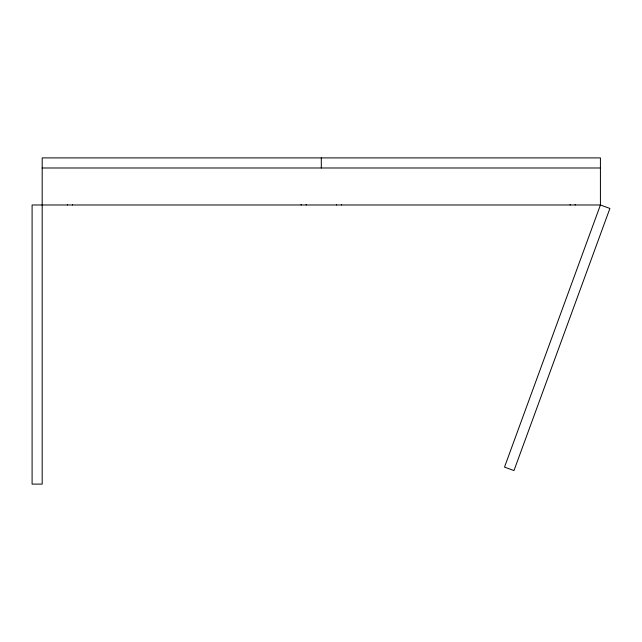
<?xml version="1.0" encoding="UTF-8"?>
<svg xmlns="http://www.w3.org/2000/svg" width="642" height="642" viewBox="0 0 642 642"><rect width="100%" height="100%" fill="white"/><g stroke="black" fill="none" stroke-linecap="round" stroke-linejoin="round"><path stroke-width="0.96" d="M42.187 167.987L600.422 167.987M575.2 204.485L575.2 204.983M570.16 204.485L570.16 204.983M341.48 204.485L341.48 204.983M336.432 204.485L336.432 204.983M321.305 157.9L321.313 167.987M306.178 204.485L306.178 204.983M301.138 204.485L301.138 204.983M72.458 204.485L72.458 204.983M67.41 204.485L67.41 204.983M600.422 204.983L504.5 467.103L513.977 470.57L609.9 208.449L600.422 204.983L32.1 204.983L32.1 484.1L42.187 484.1L42.187 157.9L600.422 157.9L600.422 204.983"/></g></svg>
